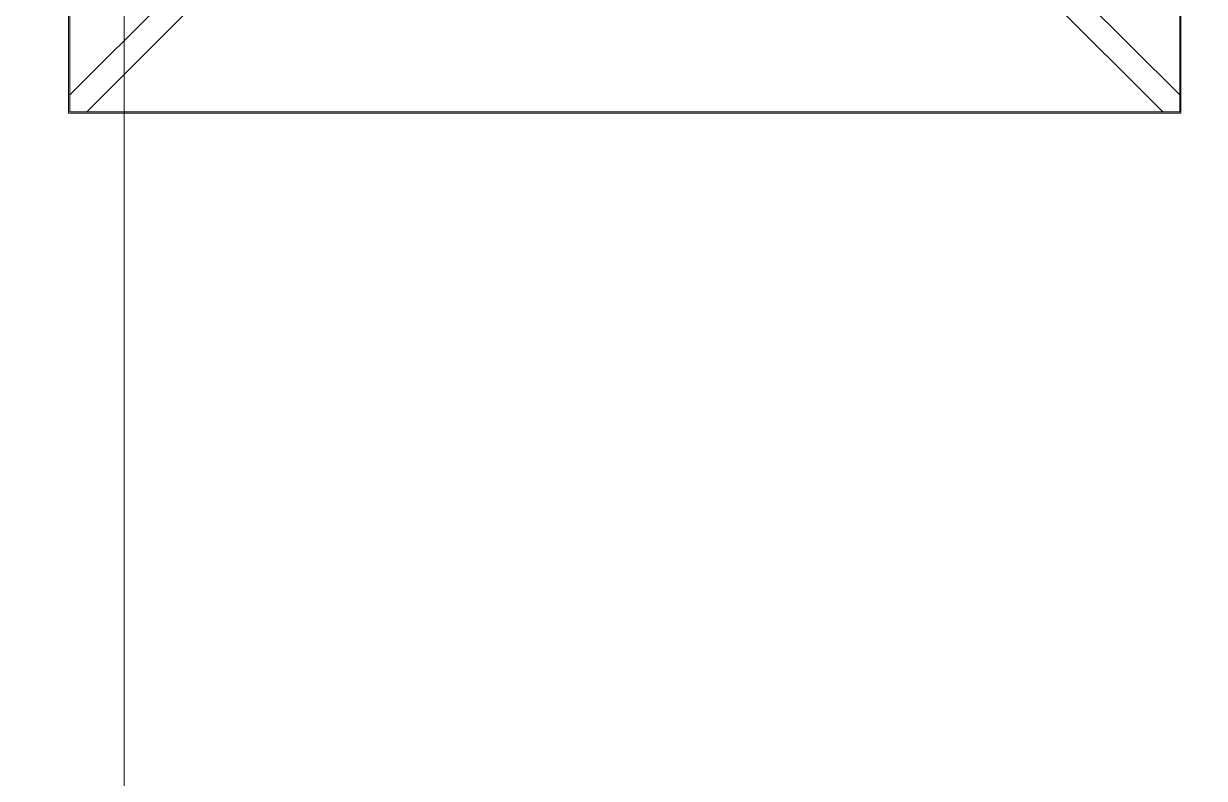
# Model space of a CAD drawing. Header units: millimetres. Extents: x -24439 to 198341, y -52871 to 149926.
# Drawn here: x 92743 to 93804, y 19137 to 19816 of the extents above; entities that cross this region are included whole.
import ezdxf

# ---------------------------------------------------------------- set-up
doc = ezdxf.new("R2010")
doc.units = ezdxf.units.MM
doc.layers.add('G-IMPT', color=8, linetype='Continuous', lineweight=9)
doc.layers.add('M-EQPM', color=50, linetype='Continuous', lineweight=9)

# ---------------------------------------------------------------- blocks, each defined once
blk = doc.blocks.new('TKTC_NAP THAM BE XLNT_260130 - TKTC_XREF_260130_NAP THAM BE XLNT_dwg_NAP THAM-3399787-TKCS_MB ĐỊNH VỊ CAO ĐỘ THIẾT KẾ')
at = {"layer": 'G-IMPT'}
for p, q in [((584593.7, -155522.9), (584802.3, -155314.4)), ((585591.4, -155522.9), (585382.9, -155314.4)), ((584817.4, -155329.5), (584608.8, -155538)), ((585367.8, -155329.5), (585576.3, -155538))]:
    blk.add_line(p, q, dxfattribs=at)
at = {"layer": 'G-IMPT', "flags": 128}
for points in [[(584592.6, -155539.2), (585592.6, -155539.2), (585592.6, -154539.2), (584592.6, -154539.2)], [(585591.4, -154540.3), (584593.7, -154540.3), (584593.7, -155538), (585591.4, -155538)]]:
    blk.add_lwpolyline(points, close=True, dxfattribs=at)
blk = doc.blocks.new('TKTC_NAP THAM BE XLNT_260130 - TKTC_XREF_260130_NAP THAM BE XLNT_dwg-3399784-TKCS_MB ĐỊNH VỊ CAO ĐỘ THIẾT KẾ')
at = {"layer": 'G-IMPT', "flags": 128}
for points in [[(90078.1, 14387.9), (89828.1, 14387.9), (89828.1, 19937.9), (90078.1, 19937.9)], [(90078.1, 19937.9), (91777.7, 19937.9), (91777.7, 14387.9), (90078.1, 14387.9)]]:
    blk.add_lwpolyline(points, close=True, dxfattribs=at)
at = {"extrusion": (0, 0, -1), "zscale": -1}
blk.add_blockref('TKTC_NAP THAM BE XLNT_260130 - TKTC_XREF_260130_NAP THAM BE XLNT_dwg_NAP THAM-3399787-TKCS_MB ĐỊNH VỊ CAO ĐỘ THIẾT KẾ', (-675620.7, 174425.5), dxfattribs=at)
blk = doc.blocks.new('TKTC_NAP THAM BE XLNT_260130 - NẮP THĂM BỂ XLNT-2335565-TKCS_MB ĐỊNH VỊ CAO ĐỘ THIẾT KẾ')
blk.add_blockref('TKTC_NAP THAM BE XLNT_260130 - TKTC_XREF_260130_NAP THAM BE XLNT_dwg-3399784-TKCS_MB ĐỊNH VỊ CAO ĐỘ THIẾT KẾ', (-83427.6, -14087.9))

msp = doc.modelspace()

# ---------------------------------------------------------------- block references
at = {"layer": 'M-EQPM'}
msp.add_blockref('TKTC_NAP THAM BE XLNT_260130 - NẮP THĂM BỂ XLNT-2335565-TKCS_MB ĐỊNH VỊ CAO ĐỘ THIẾT KẾ', (86182.6, 14936.6), dxfattribs=at)

doc.saveas('drawing.dxf')
